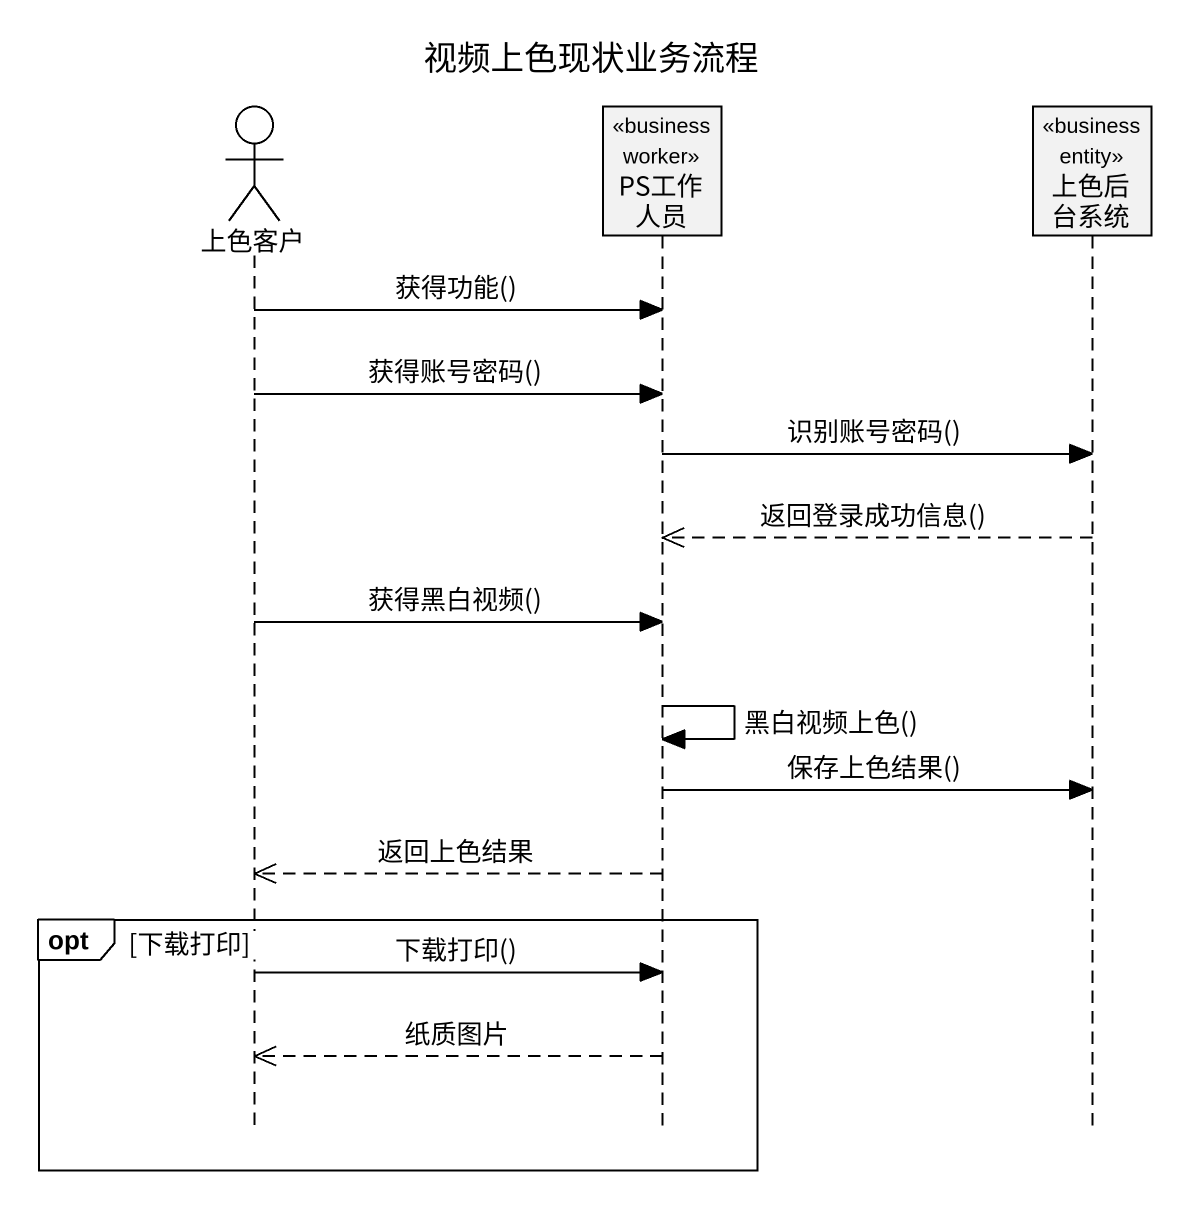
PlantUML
@startuml
title 视频上色现状业务流程
hide footbox
actor 上色客户
participant PS工作人员 <<business worker>>
participant 上色后台系统 <<business entity>>

上色客户 -> PS工作人员 : 获得功能()
上色客户 -> PS工作人员 : 获得账号密码()
PS工作人员 -> 上色后台系统 : 识别账号密码()
上色后台系统 -->> PS工作人员 : 返回登录成功信息()
上色客户 -> PS工作人员 : 获得黑白视频()
PS工作人员 -> PS工作人员 : 黑白视频上色()
PS工作人员 -> 上色后台系统 : 保存上色结果()
PS工作人员 -->> 上色客户 : 返回上色结果
opt 下载打印
  上色客户 -> PS工作人员 : 下载打印()
  PS工作人员 -->> 上色客户 : 纸质图片
end
@enduml
